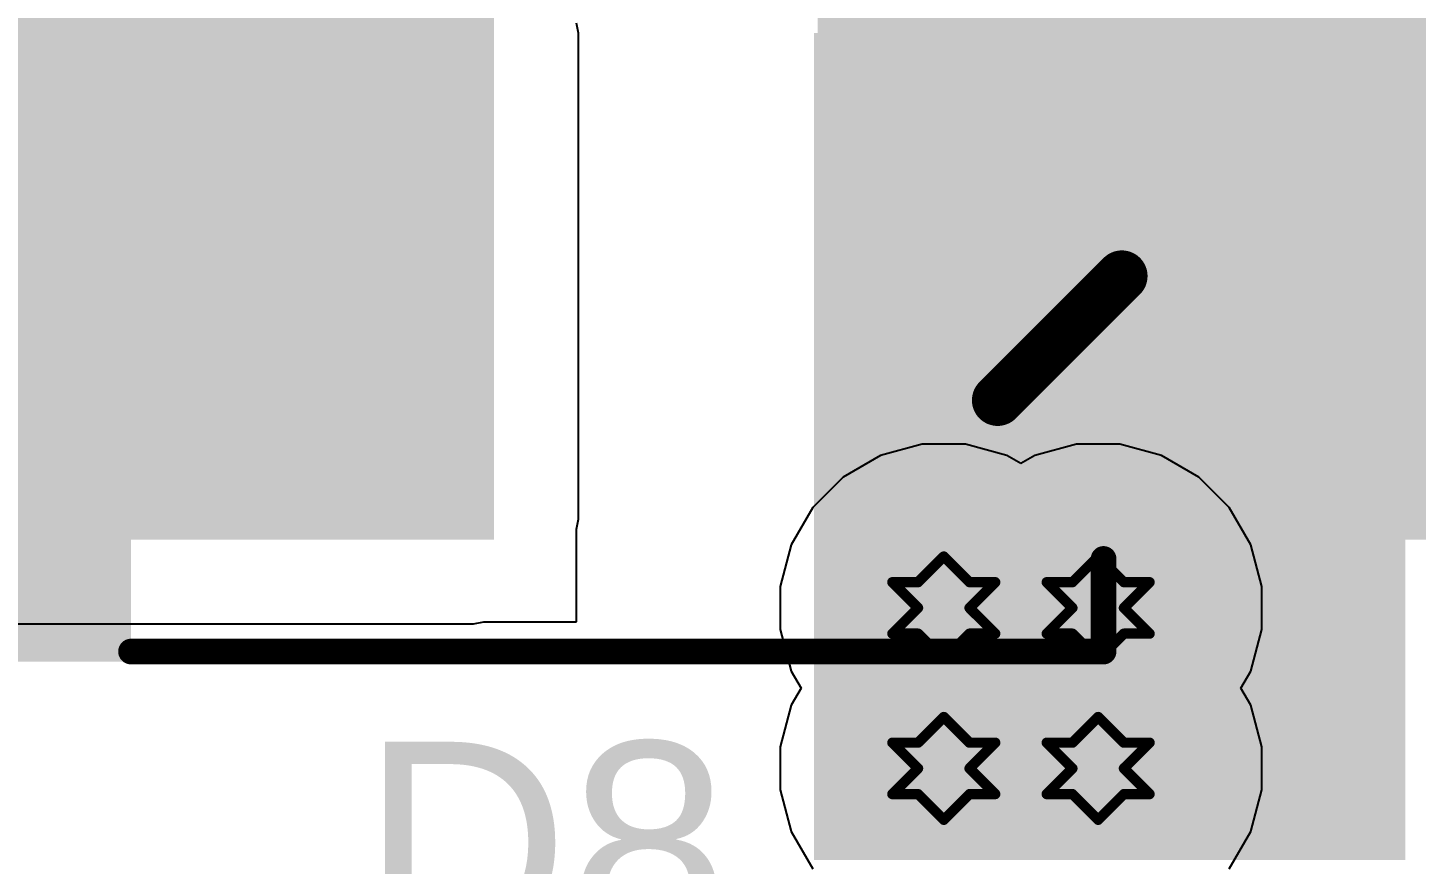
# Model space of a CAD drawing. Header units: inches. Extents: x -3 to 5437, y -3 to 5435.
# Drawn here: x 128.52 to 135.42, y 100.49 to 104.62 of the extents above; entities that cross this region are included whole.
import ezdxf

# ---------------------------------------------------------------- set-up
doc = ezdxf.new("R2010")
doc.units = ezdxf.units.IN
for name, color, linetype in [('Bottom Layer', 5, 'Continuous'), ('Bottom Solder', 6, 'Continuous'), ('Drill Drawing', 1, 'Continuous'), ('GND', 16, 'Continuous'), ('PWR', 76, 'Continuous'), ('Top Layer', 1, 'Continuous'), ('Top Overlay', 2, 'Continuous'), ('Top Paste', 8, 'Continuous'), ('Top Solder', 216, 'Continuous'), ('Via Holes', 16, 'Continuous')]:
    doc.layers.add(name, color=color, linetype=linetype)
doc.styles.add('Arial', font='', dxfattribs={"height": 0.2})
doc.styles.get('Arial').set_extended_font_data('Arial')

# ---------------------------------------------------------------- blocks, each defined once
blk = doc.blocks.new('SMB__115')
at = {"layer": 'Top Layer'}
for points in [[(-3.7, -1.2), (-3.7, 1.2), (-0.9, 1.2), (-0.9, -1.2)], [(0.9, -1.2), (0.9, 1.2), (3.7, 1.2), (3.7, -1.2)]]:
    blk.add_hatch(color=1, dxfattribs=at).paths.add_polyline_path(points)
at = {"layer": 'Top Overlay'}
blk.add_hatch(color=2, dxfattribs=at).paths.add_polyline_path([(2.5914, 1.2446), (4.8266, 1.2446), (4.8266, 1.905), (2.5914, 1.905)])
at = {"layer": 'Top Paste'}
for points in [[(-3.7, -1.2), (-3.7, 1.2), (-0.9, 1.2), (-0.9, -1.2)], [(0.9, -1.2), (0.9, 1.2), (3.7, 1.2), (3.7, -1.2)]]:
    blk.add_hatch(color=8, dxfattribs=at).paths.add_polyline_path(points)
at = {"layer": 'Top Solder'}
for points in [[(-3.8016, -1.3016), (-3.8016, 1.3016), (-0.7984, 1.3016), (-0.7984, -1.3016)], [(0.7984, -1.3016), (0.7984, 1.3016), (3.8016, 1.3016), (3.8016, -1.3016)]]:
    blk.add_hatch(color=216, dxfattribs=at).paths.add_polyline_path(points)
at = {"layer": 'Top Overlay'}
for points in [[(2.5908, 1.8542, 0.127, 0.127, 0), (-2.2098, 1.8542, 0.127, 0.127, 0)], [(-2.2098, 1.8542, 0.127, 0.127, 0), (-2.2098, 1.397, 0.127, 0.127, 0)]]:
    blk.add_lwpolyline(points, format="xyseb", dxfattribs=at)
for points in [[(-2.2416, 1.8542, 0.0635, 0.0635, 1), (-2.178, 1.8542, 0.0635, 0.0635, 1)], [(-2.2416, 1.8542, 0.0635, 0.0635, 1), (-2.178, 1.8542, 0.0635, 0.0635, 1)], [(2.5591, 1.8542, 0.0635, 0.0635, 1), (2.6225, 1.8542, 0.0635, 0.0635, 1)], [(-2.2416, 1.397, 0.0635, 0.0635, 1), (-2.178, 1.397, 0.0635, 0.0635, 1)]]:
    blk.add_lwpolyline(points, format="xyseb", close=True, dxfattribs=at)

msp = doc.modelspace()

# ---------------------------------------------------------------- hatches: boundary and pattern name
at = {"layer": 'Bottom Layer'}
h = msp.add_hatch(color=5, dxfattribs=at)
edge = h.paths.add_edge_path()
edge.add_arc((133.0418, 101.7533), 0.3, 0, 360)
h = msp.add_hatch(color=5, dxfattribs=at)
edge = h.paths.add_edge_path()
edge.add_arc((133.8038, 101.7533), 0.3, 0, 360)
h = msp.add_hatch(color=5, dxfattribs=at)
edge = h.paths.add_edge_path()
edge.add_arc((133.0418, 100.9607), 0.3, 0, 360)
h = msp.add_hatch(color=5, dxfattribs=at)
edge = h.paths.add_edge_path()
edge.add_arc((133.8038, 100.9607), 0.3, 0, 360)
at = {"layer": 'Bottom Solder'}
h = msp.add_hatch(color=6, dxfattribs=at)
edge = h.paths.add_edge_path()
edge.add_arc((133.0418, 101.7533), 0.15, 0, 360)
h = msp.add_hatch(color=6, dxfattribs=at)
edge = h.paths.add_edge_path()
edge.add_arc((133.8038, 101.7533), 0.15, 0, 360)
h = msp.add_hatch(color=6, dxfattribs=at)
edge = h.paths.add_edge_path()
edge.add_arc((133.0418, 100.9607), 0.15, 0, 360)
h = msp.add_hatch(color=6, dxfattribs=at)
edge = h.paths.add_edge_path()
edge.add_arc((133.8038, 100.9607), 0.15, 0, 360)
at = {"layer": 'GND'}
h = msp.add_hatch(color=16, dxfattribs=at)
edge = h.paths.add_edge_path()
edge.add_arc((133.0418, 101.7533), 0.3, 0, 360)
h = msp.add_hatch(color=16, dxfattribs=at)
edge = h.paths.add_edge_path()
edge.add_arc((133.8038, 101.7533), 0.3, 0, 360)
h = msp.add_hatch(color=16, dxfattribs=at)
edge = h.paths.add_edge_path()
edge.add_arc((133.0418, 100.9607), 0.3, 0, 360)
h = msp.add_hatch(color=16, dxfattribs=at)
edge = h.paths.add_edge_path()
edge.add_arc((133.8038, 100.9607), 0.3, 0, 360)
at = {"layer": 'PWR'}
h = msp.add_hatch(color=76, dxfattribs=at)
edge = h.paths.add_edge_path()
edge.add_arc((133.0418, 101.7533), 0.3, 0, 360)
h = msp.add_hatch(color=76, dxfattribs=at)
edge = h.paths.add_edge_path()
edge.add_arc((133.8038, 101.7533), 0.3, 0, 360)
h = msp.add_hatch(color=76, dxfattribs=at)
edge = h.paths.add_edge_path()
edge.add_arc((133.0418, 100.9607), 0.3, 0, 360)
h = msp.add_hatch(color=76, dxfattribs=at)
edge = h.paths.add_edge_path()
edge.add_arc((133.8038, 100.9607), 0.3, 0, 360)
at = {"layer": 'Top Layer'}
for points in [[(127.9207, 102.192), (130.7207, 102.192), (130.7207, 104.592), (127.9207, 104.592)], [(132.401, 100.5087), (135.3207, 100.5087), (135.3207, 104.592), (132.401, 104.592)], [(129.2871, 104.392), (124.5635, 104.392), (124.5635, 103.392), (129.2871, 103.392)]]:
    msp.add_hatch(color=1, dxfattribs=at).paths.add_polyline_path(points)
h = msp.add_hatch(color=1, dxfattribs=at)
edge = h.paths.add_edge_path()
edge.add_arc((133.0418, 101.7533), 0.3, 0, 360)
h = msp.add_hatch(color=1, dxfattribs=at)
edge = h.paths.add_edge_path()
edge.add_arc((133.8038, 101.7533), 0.3, 0, 360)
h = msp.add_hatch(color=1, dxfattribs=at)
edge = h.paths.add_edge_path()
edge.add_arc((133.0418, 100.9607), 0.3, 0, 360)
h = msp.add_hatch(color=1, dxfattribs=at)
edge = h.paths.add_edge_path()
edge.add_arc((133.8038, 100.9607), 0.3, 0, 360)
at = {"layer": 'Top Solder'}
h = msp.add_hatch(color=216, dxfattribs=at)
edge = h.paths.add_edge_path()
edge.add_arc((133.0418, 101.7533), 0.15, 0, 360)
h = msp.add_hatch(color=216, dxfattribs=at)
edge = h.paths.add_edge_path()
edge.add_arc((133.8038, 101.7533), 0.15, 0, 360)
h = msp.add_hatch(color=216, dxfattribs=at)
edge = h.paths.add_edge_path()
edge.add_arc((133.0418, 100.9607), 0.15, 0, 360)
h = msp.add_hatch(color=216, dxfattribs=at)
edge = h.paths.add_edge_path()
edge.add_arc((133.8038, 100.9607), 0.15, 0, 360)
at = {"layer": 'Via Holes'}
h = msp.add_hatch(color=7, dxfattribs=at)
edge = h.paths.add_edge_path()
edge.add_arc((133.0418, 101.7533), 0.15, 0, 360)
h = msp.add_hatch(color=7, dxfattribs=at)
edge = h.paths.add_edge_path()
edge.add_arc((133.8038, 101.7533), 0.15, 0, 360)
h = msp.add_hatch(color=7, dxfattribs=at)
edge = h.paths.add_edge_path()
edge.add_arc((133.0418, 100.9607), 0.15, 0, 360)
h = msp.add_hatch(color=7, dxfattribs=at)
edge = h.paths.add_edge_path()
edge.add_arc((133.8038, 100.9607), 0.15, 0, 360)

# ---------------------------------------------------------------- linework, layer by layer
at = {"layer": 'Drill Drawing'}
for points in [[(132.9148, 101.8803, 0.0508, 0.0508, 0), (133.0418, 102.0073, 0.0508, 0.0508, 0)], [(133.0418, 102.0073, 0.0508, 0.0508, 0), (133.1688, 101.8803, 0.0508, 0.0508, 0)], [(133.6768, 101.8803, 0.0508, 0.0508, 0), (133.8038, 102.0073, 0.0508, 0.0508, 0)], [(133.8038, 102.0073, 0.0508, 0.0508, 0), (133.9308, 101.8803, 0.0508, 0.0508, 0)], [(132.7878, 101.8803, 0.0508, 0.0508, 0), (132.9148, 101.7533, 0.0508, 0.0508, 0)], [(132.7878, 101.8803, 0.0508, 0.0508, 0), (132.9148, 101.8803, 0.0508, 0.0508, 0)], [(133.1688, 101.8803, 0.0508, 0.0508, 0), (133.2958, 101.8803, 0.0508, 0.0508, 0)], [(133.1688, 101.7533, 0.0508, 0.0508, 0), (133.2958, 101.8803, 0.0508, 0.0508, 0)], [(133.5498, 101.8803, 0.0508, 0.0508, 0), (133.6768, 101.7533, 0.0508, 0.0508, 0)], [(133.5498, 101.8803, 0.0508, 0.0508, 0), (133.6768, 101.8803, 0.0508, 0.0508, 0)], [(133.9308, 101.8803, 0.0508, 0.0508, 0), (134.0578, 101.8803, 0.0508, 0.0508, 0)], [(133.9308, 101.7533, 0.0508, 0.0508, 0), (134.0578, 101.8803, 0.0508, 0.0508, 0)], [(132.7878, 101.6263, 0.0508, 0.0508, 0), (132.9148, 101.7533, 0.0508, 0.0508, 0)], [(133.1688, 101.7533, 0.0508, 0.0508, 0), (133.2958, 101.6263, 0.0508, 0.0508, 0)], [(133.5498, 101.6263, 0.0508, 0.0508, 0), (133.6768, 101.7533, 0.0508, 0.0508, 0)], [(133.9308, 101.7533, 0.0508, 0.0508, 0), (134.0578, 101.6263, 0.0508, 0.0508, 0)], [(132.7878, 101.6263, 0.0508, 0.0508, 0), (132.9148, 101.6263, 0.0508, 0.0508, 0)], [(132.9148, 101.6263, 0.0508, 0.0508, 0), (133.0418, 101.4993, 0.0508, 0.0508, 0)], [(133.0418, 101.4993, 0.0508, 0.0508, 0), (133.1688, 101.6263, 0.0508, 0.0508, 0)], [(133.1688, 101.6263, 0.0508, 0.0508, 0), (133.2958, 101.6263, 0.0508, 0.0508, 0)], [(133.5498, 101.6263, 0.0508, 0.0508, 0), (133.6768, 101.6263, 0.0508, 0.0508, 0)], [(133.6768, 101.6263, 0.0508, 0.0508, 0), (133.8038, 101.4993, 0.0508, 0.0508, 0)], [(133.8038, 101.4993, 0.0508, 0.0508, 0), (133.9308, 101.6263, 0.0508, 0.0508, 0)], [(133.9308, 101.6263, 0.0508, 0.0508, 0), (134.0578, 101.6263, 0.0508, 0.0508, 0)], [(132.9148, 101.0877, 0.0508, 0.0508, 0), (133.0418, 101.2147, 0.0508, 0.0508, 0)], [(133.0418, 101.2147, 0.0508, 0.0508, 0), (133.1688, 101.0877, 0.0508, 0.0508, 0)], [(133.6768, 101.0877, 0.0508, 0.0508, 0), (133.8038, 101.2147, 0.0508, 0.0508, 0)], [(133.8038, 101.2147, 0.0508, 0.0508, 0), (133.9308, 101.0877, 0.0508, 0.0508, 0)], [(132.7878, 101.0877, 0.0508, 0.0508, 0), (132.9148, 100.9607, 0.0508, 0.0508, 0)], [(132.7878, 101.0877, 0.0508, 0.0508, 0), (132.9148, 101.0877, 0.0508, 0.0508, 0)], [(133.1688, 101.0877, 0.0508, 0.0508, 0), (133.2958, 101.0877, 0.0508, 0.0508, 0)], [(133.1688, 100.9607, 0.0508, 0.0508, 0), (133.2958, 101.0877, 0.0508, 0.0508, 0)], [(133.5498, 101.0877, 0.0508, 0.0508, 0), (133.6768, 100.9607, 0.0508, 0.0508, 0)], [(133.5498, 101.0877, 0.0508, 0.0508, 0), (133.6768, 101.0877, 0.0508, 0.0508, 0)], [(133.9308, 101.0877, 0.0508, 0.0508, 0), (134.0578, 101.0877, 0.0508, 0.0508, 0)], [(133.9308, 100.9607, 0.0508, 0.0508, 0), (134.0578, 101.0877, 0.0508, 0.0508, 0)], [(132.7878, 100.8337, 0.0508, 0.0508, 0), (132.9148, 100.9607, 0.0508, 0.0508, 0)], [(133.1688, 100.9607, 0.0508, 0.0508, 0), (133.2958, 100.8337, 0.0508, 0.0508, 0)], [(133.5498, 100.8337, 0.0508, 0.0508, 0), (133.6768, 100.9607, 0.0508, 0.0508, 0)], [(133.9308, 100.9607, 0.0508, 0.0508, 0), (134.0578, 100.8337, 0.0508, 0.0508, 0)], [(132.7878, 100.8337, 0.0508, 0.0508, 0), (132.9148, 100.8337, 0.0508, 0.0508, 0)], [(132.9148, 100.8337, 0.0508, 0.0508, 0), (133.0418, 100.7067, 0.0508, 0.0508, 0)], [(133.0418, 100.7067, 0.0508, 0.0508, 0), (133.1688, 100.8337, 0.0508, 0.0508, 0)], [(133.1688, 100.8337, 0.0508, 0.0508, 0), (133.2958, 100.8337, 0.0508, 0.0508, 0)], [(133.5498, 100.8337, 0.0508, 0.0508, 0), (133.6768, 100.8337, 0.0508, 0.0508, 0)], [(133.6768, 100.8337, 0.0508, 0.0508, 0), (133.8038, 100.7067, 0.0508, 0.0508, 0)], [(133.8038, 100.7067, 0.0508, 0.0508, 0), (133.9308, 100.8337, 0.0508, 0.0508, 0)], [(133.9308, 100.8337, 0.0508, 0.0508, 0), (134.0578, 100.8337, 0.0508, 0.0508, 0)]]:
    msp.add_lwpolyline(points, format="xyseb", dxfattribs=at)
for points in [[(133.0291, 102.0073, 0.0254, 0.0254, 1), (133.0545, 102.0073, 0.0254, 0.0254, 1)], [(133.0291, 102.0073, 0.0254, 0.0254, 1), (133.0545, 102.0073, 0.0254, 0.0254, 1)], [(133.7911, 102.0073, 0.0254, 0.0254, 1), (133.8165, 102.0073, 0.0254, 0.0254, 1)], [(133.7911, 102.0073, 0.0254, 0.0254, 1), (133.8165, 102.0073, 0.0254, 0.0254, 1)], [(132.7751, 101.8803, 0.0254, 0.0254, 1), (132.8005, 101.8803, 0.0254, 0.0254, 1)], [(132.7751, 101.8803, 0.0254, 0.0254, 1), (132.8005, 101.8803, 0.0254, 0.0254, 1)], [(132.9021, 101.8803, 0.0254, 0.0254, 1), (132.9275, 101.8803, 0.0254, 0.0254, 1)], [(132.9021, 101.8803, 0.0254, 0.0254, 1), (132.9275, 101.8803, 0.0254, 0.0254, 1)], [(133.1561, 101.8803, 0.0254, 0.0254, 1), (133.1815, 101.8803, 0.0254, 0.0254, 1)], [(133.1561, 101.8803, 0.0254, 0.0254, 1), (133.1815, 101.8803, 0.0254, 0.0254, 1)], [(133.2831, 101.8803, 0.0254, 0.0254, 1), (133.3085, 101.8803, 0.0254, 0.0254, 1)], [(133.2831, 101.8803, 0.0254, 0.0254, 1), (133.3085, 101.8803, 0.0254, 0.0254, 1)], [(133.5371, 101.8803, 0.0254, 0.0254, 1), (133.5625, 101.8803, 0.0254, 0.0254, 1)], [(133.5371, 101.8803, 0.0254, 0.0254, 1), (133.5625, 101.8803, 0.0254, 0.0254, 1)], [(133.6641, 101.8803, 0.0254, 0.0254, 1), (133.6895, 101.8803, 0.0254, 0.0254, 1)], [(133.6641, 101.8803, 0.0254, 0.0254, 1), (133.6895, 101.8803, 0.0254, 0.0254, 1)], [(133.9181, 101.8803, 0.0254, 0.0254, 1), (133.9435, 101.8803, 0.0254, 0.0254, 1)], [(133.9181, 101.8803, 0.0254, 0.0254, 1), (133.9435, 101.8803, 0.0254, 0.0254, 1)], [(134.0451, 101.8803, 0.0254, 0.0254, 1), (134.0705, 101.8803, 0.0254, 0.0254, 1)], [(134.0451, 101.8803, 0.0254, 0.0254, 1), (134.0705, 101.8803, 0.0254, 0.0254, 1)], [(132.9021, 101.7533, 0.0254, 0.0254, 1), (132.9275, 101.7533, 0.0254, 0.0254, 1)], [(132.9021, 101.7533, 0.0254, 0.0254, 1), (132.9275, 101.7533, 0.0254, 0.0254, 1)], [(133.1561, 101.7533, 0.0254, 0.0254, 1), (133.1815, 101.7533, 0.0254, 0.0254, 1)], [(133.1561, 101.7533, 0.0254, 0.0254, 1), (133.1815, 101.7533, 0.0254, 0.0254, 1)], [(133.6641, 101.7533, 0.0254, 0.0254, 1), (133.6895, 101.7533, 0.0254, 0.0254, 1)], [(133.6641, 101.7533, 0.0254, 0.0254, 1), (133.6895, 101.7533, 0.0254, 0.0254, 1)], [(133.9181, 101.7533, 0.0254, 0.0254, 1), (133.9435, 101.7533, 0.0254, 0.0254, 1)], [(133.9181, 101.7533, 0.0254, 0.0254, 1), (133.9435, 101.7533, 0.0254, 0.0254, 1)], [(132.7751, 101.6263, 0.0254, 0.0254, 1), (132.8005, 101.6263, 0.0254, 0.0254, 1)], [(132.7751, 101.6263, 0.0254, 0.0254, 1), (132.8005, 101.6263, 0.0254, 0.0254, 1)], [(132.9021, 101.6263, 0.0254, 0.0254, 1), (132.9275, 101.6263, 0.0254, 0.0254, 1)], [(132.9021, 101.6263, 0.0254, 0.0254, 1), (132.9275, 101.6263, 0.0254, 0.0254, 1)], [(133.1561, 101.6263, 0.0254, 0.0254, 1), (133.1815, 101.6263, 0.0254, 0.0254, 1)], [(133.1561, 101.6263, 0.0254, 0.0254, 1), (133.1815, 101.6263, 0.0254, 0.0254, 1)], [(133.2831, 101.6263, 0.0254, 0.0254, 1), (133.3085, 101.6263, 0.0254, 0.0254, 1)], [(133.2831, 101.6263, 0.0254, 0.0254, 1), (133.3085, 101.6263, 0.0254, 0.0254, 1)], [(133.5371, 101.6263, 0.0254, 0.0254, 1), (133.5625, 101.6263, 0.0254, 0.0254, 1)], [(133.5371, 101.6263, 0.0254, 0.0254, 1), (133.5625, 101.6263, 0.0254, 0.0254, 1)], [(133.6641, 101.6263, 0.0254, 0.0254, 1), (133.6895, 101.6263, 0.0254, 0.0254, 1)], [(133.6641, 101.6263, 0.0254, 0.0254, 1), (133.6895, 101.6263, 0.0254, 0.0254, 1)], [(133.9181, 101.6263, 0.0254, 0.0254, 1), (133.9435, 101.6263, 0.0254, 0.0254, 1)], [(133.9181, 101.6263, 0.0254, 0.0254, 1), (133.9435, 101.6263, 0.0254, 0.0254, 1)], [(134.0451, 101.6263, 0.0254, 0.0254, 1), (134.0705, 101.6263, 0.0254, 0.0254, 1)], [(134.0451, 101.6263, 0.0254, 0.0254, 1), (134.0705, 101.6263, 0.0254, 0.0254, 1)], [(133.0291, 101.4993, 0.0254, 0.0254, 1), (133.0545, 101.4993, 0.0254, 0.0254, 1)], [(133.0291, 101.4993, 0.0254, 0.0254, 1), (133.0545, 101.4993, 0.0254, 0.0254, 1)], [(133.7911, 101.4993, 0.0254, 0.0254, 1), (133.8165, 101.4993, 0.0254, 0.0254, 1)], [(133.7911, 101.4993, 0.0254, 0.0254, 1), (133.8165, 101.4993, 0.0254, 0.0254, 1)], [(133.0291, 101.2147, 0.0254, 0.0254, 1), (133.0545, 101.2147, 0.0254, 0.0254, 1)], [(133.0291, 101.2147, 0.0254, 0.0254, 1), (133.0545, 101.2147, 0.0254, 0.0254, 1)], [(133.7911, 101.2147, 0.0254, 0.0254, 1), (133.8165, 101.2147, 0.0254, 0.0254, 1)], [(133.7911, 101.2147, 0.0254, 0.0254, 1), (133.8165, 101.2147, 0.0254, 0.0254, 1)], [(132.7751, 101.0877, 0.0254, 0.0254, 1), (132.8005, 101.0877, 0.0254, 0.0254, 1)], [(132.7751, 101.0877, 0.0254, 0.0254, 1), (132.8005, 101.0877, 0.0254, 0.0254, 1)], [(132.9021, 101.0877, 0.0254, 0.0254, 1), (132.9275, 101.0877, 0.0254, 0.0254, 1)], [(132.9021, 101.0877, 0.0254, 0.0254, 1), (132.9275, 101.0877, 0.0254, 0.0254, 1)], [(133.1561, 101.0877, 0.0254, 0.0254, 1), (133.1815, 101.0877, 0.0254, 0.0254, 1)], [(133.1561, 101.0877, 0.0254, 0.0254, 1), (133.1815, 101.0877, 0.0254, 0.0254, 1)], [(133.2831, 101.0877, 0.0254, 0.0254, 1), (133.3085, 101.0877, 0.0254, 0.0254, 1)], [(133.2831, 101.0877, 0.0254, 0.0254, 1), (133.3085, 101.0877, 0.0254, 0.0254, 1)], [(133.5371, 101.0877, 0.0254, 0.0254, 1), (133.5625, 101.0877, 0.0254, 0.0254, 1)], [(133.5371, 101.0877, 0.0254, 0.0254, 1), (133.5625, 101.0877, 0.0254, 0.0254, 1)], [(133.6641, 101.0877, 0.0254, 0.0254, 1), (133.6895, 101.0877, 0.0254, 0.0254, 1)], [(133.6641, 101.0877, 0.0254, 0.0254, 1), (133.6895, 101.0877, 0.0254, 0.0254, 1)], [(133.9181, 101.0877, 0.0254, 0.0254, 1), (133.9435, 101.0877, 0.0254, 0.0254, 1)], [(133.9181, 101.0877, 0.0254, 0.0254, 1), (133.9435, 101.0877, 0.0254, 0.0254, 1)], [(134.0451, 101.0877, 0.0254, 0.0254, 1), (134.0705, 101.0877, 0.0254, 0.0254, 1)], [(134.0451, 101.0877, 0.0254, 0.0254, 1), (134.0705, 101.0877, 0.0254, 0.0254, 1)], [(132.9021, 100.9607, 0.0254, 0.0254, 1), (132.9275, 100.9607, 0.0254, 0.0254, 1)], [(132.9021, 100.9607, 0.0254, 0.0254, 1), (132.9275, 100.9607, 0.0254, 0.0254, 1)], [(133.1561, 100.9607, 0.0254, 0.0254, 1), (133.1815, 100.9607, 0.0254, 0.0254, 1)], [(133.1561, 100.9607, 0.0254, 0.0254, 1), (133.1815, 100.9607, 0.0254, 0.0254, 1)], [(133.6641, 100.9607, 0.0254, 0.0254, 1), (133.6895, 100.9607, 0.0254, 0.0254, 1)], [(133.6641, 100.9607, 0.0254, 0.0254, 1), (133.6895, 100.9607, 0.0254, 0.0254, 1)], [(133.9181, 100.9607, 0.0254, 0.0254, 1), (133.9435, 100.9607, 0.0254, 0.0254, 1)], [(133.9181, 100.9607, 0.0254, 0.0254, 1), (133.9435, 100.9607, 0.0254, 0.0254, 1)], [(132.7751, 100.8337, 0.0254, 0.0254, 1), (132.8005, 100.8337, 0.0254, 0.0254, 1)], [(132.7751, 100.8337, 0.0254, 0.0254, 1), (132.8005, 100.8337, 0.0254, 0.0254, 1)], [(132.9021, 100.8337, 0.0254, 0.0254, 1), (132.9275, 100.8337, 0.0254, 0.0254, 1)], [(132.9021, 100.8337, 0.0254, 0.0254, 1), (132.9275, 100.8337, 0.0254, 0.0254, 1)], [(133.1561, 100.8337, 0.0254, 0.0254, 1), (133.1815, 100.8337, 0.0254, 0.0254, 1)], [(133.1561, 100.8337, 0.0254, 0.0254, 1), (133.1815, 100.8337, 0.0254, 0.0254, 1)], [(133.2831, 100.8337, 0.0254, 0.0254, 1), (133.3085, 100.8337, 0.0254, 0.0254, 1)], [(133.2831, 100.8337, 0.0254, 0.0254, 1), (133.3085, 100.8337, 0.0254, 0.0254, 1)], [(133.5371, 100.8337, 0.0254, 0.0254, 1), (133.5625, 100.8337, 0.0254, 0.0254, 1)], [(133.5371, 100.8337, 0.0254, 0.0254, 1), (133.5625, 100.8337, 0.0254, 0.0254, 1)], [(133.6641, 100.8337, 0.0254, 0.0254, 1), (133.6895, 100.8337, 0.0254, 0.0254, 1)], [(133.6641, 100.8337, 0.0254, 0.0254, 1), (133.6895, 100.8337, 0.0254, 0.0254, 1)], [(133.9181, 100.8337, 0.0254, 0.0254, 1), (133.9435, 100.8337, 0.0254, 0.0254, 1)], [(133.9181, 100.8337, 0.0254, 0.0254, 1), (133.9435, 100.8337, 0.0254, 0.0254, 1)], [(134.0451, 100.8337, 0.0254, 0.0254, 1), (134.0705, 100.8337, 0.0254, 0.0254, 1)], [(134.0451, 100.8337, 0.0254, 0.0254, 1), (134.0705, 100.8337, 0.0254, 0.0254, 1)], [(133.0291, 100.7067, 0.0254, 0.0254, 1), (133.0545, 100.7067, 0.0254, 0.0254, 1)], [(133.0291, 100.7067, 0.0254, 0.0254, 1), (133.0545, 100.7067, 0.0254, 0.0254, 1)], [(133.7911, 100.7067, 0.0254, 0.0254, 1), (133.8165, 100.7067, 0.0254, 0.0254, 1)], [(133.7911, 100.7067, 0.0254, 0.0254, 1), (133.8165, 100.7067, 0.0254, 0.0254, 1)]]:
    msp.add_lwpolyline(points, format="xyseb", close=True, dxfattribs=at)
at = {"layer": 'PWR'}
for p, q in [((132.9355, 102.5613), (132.73, 102.5062)), ((133.1482, 102.5613), (132.9355, 102.5613)), ((133.3537, 102.5062), (133.1482, 102.5613)), ((133.6975, 102.5613), (133.492, 102.5062)), ((133.9102, 102.5613), (133.6975, 102.5613)), ((134.1157, 102.5062), (133.9102, 102.5613)), ((132.73, 102.5062), (132.5457, 102.3998)), ((133.4228, 102.4663), (133.3537, 102.5062)), ((133.492, 102.5062), (133.4228, 102.4663)), ((134.3, 102.3998), (134.1157, 102.5062)), ((132.5457, 102.3998), (132.3953, 102.2494)), ((134.4504, 102.2494), (134.3, 102.3998)), ((132.3953, 102.2494), (132.2889, 102.0652)), ((134.5568, 102.0652), (134.4504, 102.2494)), ((132.2889, 102.0652), (132.2338, 101.8596)), ((134.6118, 101.8596), (134.5568, 102.0652)), ((132.2338, 101.8596), (132.2338, 101.6469)), ((134.6118, 101.6469), (134.6118, 101.8596)), ((132.2338, 101.6469), (132.2889, 101.4414)), ((134.5568, 101.4414), (134.6118, 101.6469)), ((132.2889, 101.4414), (132.3376, 101.357)), ((134.508, 101.357), (134.5568, 101.4414)), ((132.3376, 101.357), (132.2889, 101.2725)), ((134.5568, 101.2725), (134.508, 101.357)), ((132.2889, 101.2725), (132.2338, 101.067)), ((134.6118, 101.067), (134.5568, 101.2725)), ((132.2338, 101.067), (132.2338, 100.8543)), ((134.6118, 100.8543), (134.6118, 101.067)), ((132.2338, 100.8543), (132.2889, 100.6488)), ((134.5568, 100.6488), (134.6118, 100.8543)), ((132.2889, 100.6488), (132.3953, 100.4645)), ((134.4504, 100.4645), (134.5568, 100.6488))]:
    msp.add_line(p, q, dxfattribs=at)
at = {"layer": 'Top Layer'}
for p, q in [((131.2387, 104.592), (131.2287, 104.642)), ((131.2387, 102.192), (131.2387, 104.592)), ((131.2287, 102.1419), (131.2387, 102.192)), ((131.2287, 101.684), (131.2287, 102.1419)), ((127.9207, 101.674), (130.7207, 101.674)), ((130.7207, 101.674), (130.7708, 101.684)), ((130.7708, 101.684), (131.2287, 101.684))]:
    msp.add_line(p, q, dxfattribs=at)
msp.add_lwpolyline([(133.3077, 102.779, 0.254, 0.254, 0), (133.9207, 103.392, 0.254, 0.254, 0)], format="xyseb", dxfattribs=at)
for points in [[(133.8572, 103.392, 0.127, 0.127, 1), (133.9842, 103.392, 0.127, 0.127, 1)], [(133.2442, 102.779, 0.127, 0.127, 1), (133.3712, 102.779, 0.127, 0.127, 1)]]:
    msp.add_lwpolyline(points, format="xyseb", close=True, dxfattribs=at)

# ---------------------------------------------------------------- block references
at = {"rotation": 180}
msp.add_blockref('SMB__115', (131.6207, 103.392), dxfattribs=at)

# ---------------------------------------------------------------- texts
at = {"layer": 'Top Overlay', "style": 'Arial'}
msp.add_text('D8', height=1.016, dxfattribs=at).set_placement((130.1668, 100.0762))

doc.saveas('drawing.dxf')
